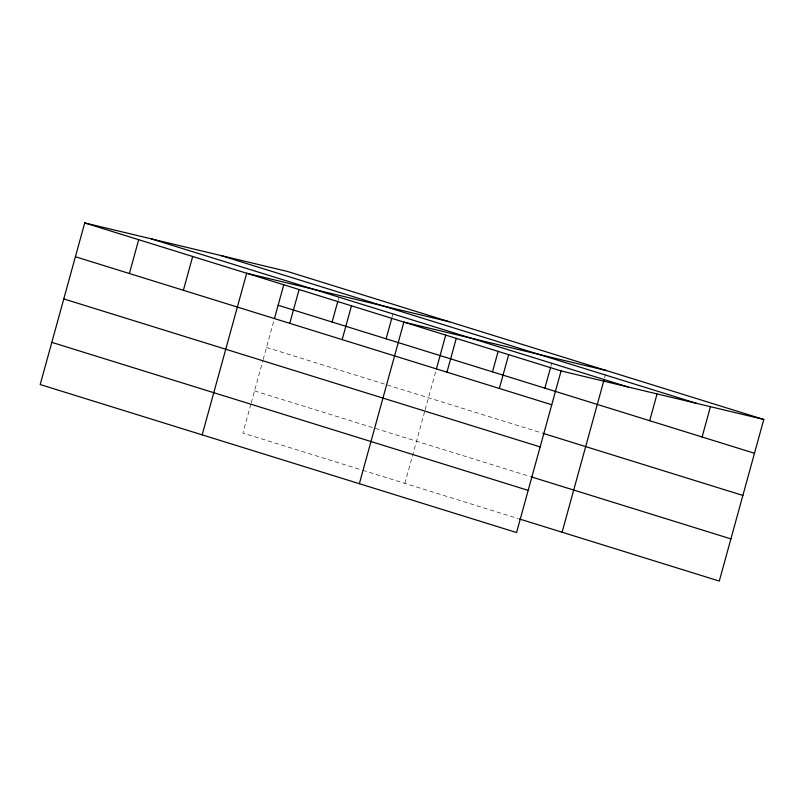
<?xml version="1.0" encoding="UTF-8"?>
<svg xmlns="http://www.w3.org/2000/svg" width="804" height="804" viewBox="0 0 804 804"><rect width="100%" height="100%" fill="white"/><g stroke="black" fill="none" stroke-linecap="round" stroke-linejoin="round"><path stroke-width="0.6" stroke-dasharray="4.02 3.01" d="M250.888 404.141L242.929 433.065L361.458 469.898M251.22 402.945L262.858 360.715M263.189 359.509L273.812 320.927M338.102 300.304L338.765 297.892M392.091 317.077L393.086 313.459M404.884 483.385L424.813 411.035M425.145 409.829L435.778 371.247M550.871 366.413L551.876 362.785M604.608 377.86L605.603 374.242M266.506 347.439L541.605 432.914M254.536 390.895L529.635 476.36M362.634 470.26L518.027 518.54"/><path stroke-width="1.21" d="M763.8 419.457L287.44 271.461L84.711 222.929L40.2 384.543L516.56 532.539L561.071 370.935L763.8 419.457L719.289 581.071L519.213 518.902M129.394 273.511L138.7 239.703M183.382 290.284L192.689 256.476M202.166 434.863L246.677 273.249L449.406 321.781M274.476 318.515L283.782 284.737M289.762 323.339L299.078 289.53M332.112 322.032L337.77 301.51M342.162 339.62L351.479 305.811M386.101 338.806L391.759 318.283M359.358 483.706L403.879 322.092L606.598 370.614M436.441 368.835L445.748 335.057M446.964 372.182L456.28 338.373M492.49 371.86L498.138 351.338M499.364 388.463L508.681 354.654M544.891 388.141L550.539 367.619M562.086 532.228L603.945 380.272M649.692 420.703L657.009 394.141M702.093 436.984L710.404 406.804M220.537 255.441L696.897 403.447M151.614 238.949L627.974 386.945M84.711 222.929L561.071 370.935M278.124 305.259L754.484 453.265M75.405 256.737L551.765 404.744M542.8 433.276L742.876 495.435M63.787 298.917L540.147 446.913M530.831 476.732L730.906 538.891M51.818 342.363L528.178 490.37"/></g></svg>
